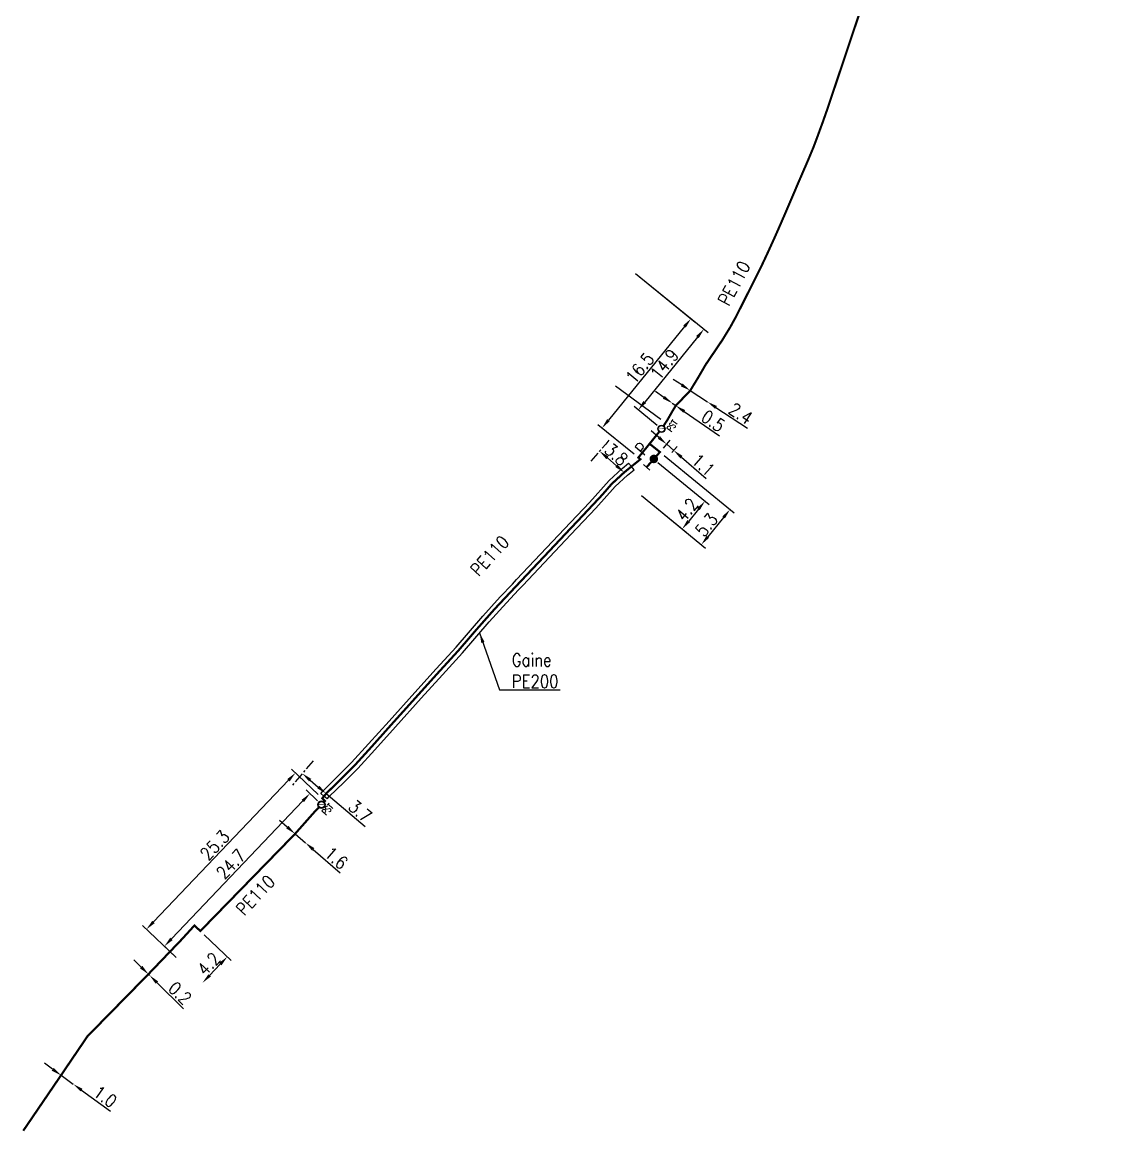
# Model space of a CAD drawing. Header units: millimetres. Extents: x 194012 to 194987, y 156000 to 157000.
# Drawn here: x 194345.1 to 194473.9, y 155999.9 to 156129.8 of the extents above; entities that cross this region are included whole.
import ezdxf
from ezdxf.enums import TextEntityAlignment as Align

# ---------------------------------------------------------------- set-up
doc = ezdxf.new("R2010")
doc.units = ezdxf.units.MM
doc.header["$PDMODE"] = 34
doc.linetypes.add('CENTER', pattern=[2, 1.25, -0.25, 0.25, -0.25])
doc.layers.get('0').update_dxf_attribs({"linetype": 'CONTINUOUS'})
doc.layers.get('Defpoints').update_dxf_attribs({"linetype": 'CONTINUOUS'})
for name, color, linetype in [('G_120', 4, 'CONTINUOUS'), ('G_300', 7, 'CONTINUOUS'), ('G_330', 7, 'CONTINUOUS'), ('G_340', 7, 'CONTINUOUS'), ('G_400', 7, 'CONTINUOUS')]:
    doc.layers.add(name, color=color, linetype=linetype)
doc.styles.add('G_ROMANS', font='ROMANS.SHX', dxfattribs={"width": 0.75})
doc.styles.get("Standard").update_dxf_attribs({"font": 'romans.shx', "width": 0.85})
doc.linetypes.add('G_TYPB_PE', pattern='A,5,-0.3,["o",Standard,S=1.5,R=0,X=0,Y=-0.5],-1.65', length=6.95)
doc.dimstyles.get("Standard").update_dxf_attribs({"dimtxt": 1.5, "dimasz": 1.2, "dimexe": 0.625, "dimexo": 0.625, "dimgap": 0.25, "dimtad": 1, "dimdec": 1, "dimzin": 0, "dimdsep": 46, "dimtxsty": 'Standard', "dimcen": -0.5, "dimadec": 0, "dimazin": 0, "dimtfac": 1, "dimtdec": 1, "dimtmove": 0, "dimatfit": 3, "dimfxl": 1, "dimtolj": 1, "dimtzin": 0, "dimarcsym": 0})

# ---------------------------------------------------------------- blocks, each defined once
blk = doc.blocks.new('G_300_12')
at = {"color": 0, "linetype": 'Continuous', "const_width": 0.497, "flags": 128}
blk.add_lwpolyline([(-0.21, 0, 1), (0.29, 0, 1)], format="xyb", close=True, dxfattribs=at)
at = {"color": 0, "linetype": 'Continuous', "style": 'G_ROMANS', "width": 0.75}
blk.add_text('P', height=1.5, dxfattribs=at).set_placement((0.04, 1.85), align=Align.MIDDLE)
at = {"color": 0, "linetype": 'Continuous', "style": 'G_ROMANS', "width": 0.75, "flags": 3}
for tag, p in [('DEF_LEG', (0, -10)), ('DEF_COUP', (0, -12.5)), ('DEF_TYPE', (0, -15))]:
    blk.add_attdef(tag, text='', height=1.2, dxfattribs=at).set_placement(p, align=Align.MIDDLE)
blk = doc.blocks.new('*D17')
at = {"layer": 'Defpoints', "color": 0, "linetype": 'Continuous'}
for p in [(194416.39, 156100.74), (194412.96, 156082.26), (194417.21, 156078.81)]:
    blk.add_point(p, dxfattribs=at)
at = {"layer": 'G_120', "color": 0, "linetype": 'Continuous', "lineweight": -2}
for p, q in [((194416.87, 156100.35), (194423.85, 156094.68)), ((194422.61, 156094.14), (194413.72, 156083.19)), ((194416.73, 156079.21), (194412.48, 156082.66))]:
    blk.add_line(p, q, dxfattribs=at)
at = {"layer": 'G_120', "color": 0, "linetype": 'Continuous'}
for points in [[(194422.46, 156094.27), (194422.77, 156094.02), (194423.37, 156095.07)], [(194413.56, 156083.32), (194413.87, 156083.07), (194412.96, 156082.26)]]:
    blk.add_solid(points, dxfattribs=at)
at = {"layer": 'G_120', "color": 0, "linetype": 'Continuous', "insert": (194417.39, 156089.3), "char_height": 1.5, "attachment_point": 5, "rotation": 50.9144}
blk.add_mtext('\\A1;16.5', dxfattribs=at)
blk = doc.blocks.new('*D18')
at = {"layer": 'Defpoints', "color": 0, "linetype": 'Continuous'}
for p in [(194377.08, 156041.9), (194380.21, 156038.92), (194363.56, 156019.85)]:
    blk.add_point(p, dxfattribs=at)
at = {"layer": 'G_120', "color": 0, "linetype": 'Continuous', "lineweight": -2}
for p, q in [((194379.75, 156039.35), (194376.63, 156042.33)), ((194360.46, 156024.45), (194376.25, 156041.03)), ((194363.1, 156020.28), (194359.18, 156024.01))]:
    blk.add_line(p, q, dxfattribs=at)
at = {"layer": 'G_120', "color": 0, "linetype": 'Continuous'}
for points in [[(194376.11, 156041.17), (194376.4, 156040.89), (194377.08, 156041.9)], [(194360.32, 156024.59), (194360.6, 156024.31), (194359.63, 156023.58)]]:
    blk.add_solid(points, dxfattribs=at)
at = {"layer": 'G_120', "color": 0, "linetype": 'Continuous', "insert": (194367.63, 156033.43), "char_height": 1.5, "attachment_point": 5, "rotation": 46.3962}
blk.add_mtext('\\A1;25.3', dxfattribs=at)
blk = doc.blocks.new('*D19')
at = {"layer": 'Defpoints', "color": 0, "linetype": 'Continuous'}
for p in [(194378.76, 156039.48), (194380.12, 156038.18), (194363.56, 156019.85)]:
    blk.add_point(p, dxfattribs=at)
at = {"layer": 'G_330', "color": 0, "linetype": 'Continuous', "lineweight": -2}
for p, q in [((194379.67, 156038.61), (194378.31, 156039.91)), ((194362.55, 156022.46), (194377.93, 156038.61)), ((194363.1, 156020.28), (194361.27, 156022.02))]:
    blk.add_line(p, q, dxfattribs=at)
at = {"layer": 'G_330', "color": 0, "linetype": 'Continuous'}
for points in [[(194377.79, 156038.74), (194378.08, 156038.47), (194378.76, 156039.48)], [(194362.41, 156022.6), (194362.7, 156022.32), (194361.73, 156021.59)]]:
    blk.add_solid(points, dxfattribs=at)
at = {"layer": 'G_330', "color": 0, "linetype": 'Continuous', "insert": (194369.52, 156031.22), "char_height": 1.5, "attachment_point": 5, "rotation": 46.3962}
blk.add_mtext('\\A1;24.7', dxfattribs=at)
blk = doc.blocks.new('*D20')
at = {"layer": 'Defpoints', "color": 0, "linetype": 'Continuous'}
for p in [(194416.39, 156100.74), (194417.2, 156084.38), (194419.92, 156082.18)]:
    blk.add_point(p, dxfattribs=at)
at = {"layer": 'G_330', "color": 0, "linetype": 'Continuous', "lineweight": -2}
for p, q in [((194416.87, 156100.35), (194425.37, 156093.45)), ((194424.13, 156092.91), (194417.96, 156085.31)), ((194419.43, 156082.57), (194416.72, 156084.78))]:
    blk.add_line(p, q, dxfattribs=at)
at = {"layer": 'G_330', "color": 0, "linetype": 'Continuous'}
for points in [[(194423.97, 156093.04), (194424.28, 156092.78), (194424.89, 156093.84)], [(194417.8, 156085.44), (194418.11, 156085.19), (194417.2, 156084.38)]]:
    blk.add_solid(points, dxfattribs=at)
at = {"layer": 'G_330', "color": 0, "linetype": 'Continuous', "insert": (194420.27, 156089.74), "char_height": 1.5, "attachment_point": 5, "rotation": 50.9144}
blk.add_mtext('\\A1;14.9', dxfattribs=at)
blk = doc.blocks.new('*D21')
at = {"layer": 'Defpoints', "color": 0, "linetype": 'Continuous'}
for p in [(194377.88, 156041.82), (194377.88, 156041.82), (194380.67, 156039.47)]:
    blk.add_point(p, dxfattribs=at)
at = {"layer": 'G_120', "color": 0, "linetype": 'Continuous', "lineweight": -2}
for p, q in [((194378.79, 156041.05), (194379.75, 156040.24)), ((194380.67, 156039.47), (194385.24, 156035.62))]:
    blk.add_line(p, q, dxfattribs=at)
at = {"layer": 'G_120', "color": 0, "linetype": 'Continuous'}
for points in [[(194378.92, 156041.2), (194378.67, 156040.89), (194377.88, 156041.82)], [(194379.88, 156040.39), (194379.62, 156040.09), (194380.67, 156039.47)]]:
    blk.add_solid(points, dxfattribs=at)
at = {"layer": 'G_120', "color": 0, "linetype": 'Continuous', "insert": (194384.67, 156037.41), "char_height": 1.5, "attachment_point": 5, "rotation": 319.9246}
blk.add_mtext('\\A1;3.7', dxfattribs=at)
blk = doc.blocks.new('*D22')
at = {"layer": 'Defpoints', "color": 0, "linetype": 'Continuous'}
for p in [(194419, 156078.62), (194417.1, 156074.75), (194422.35, 156070.45)]:
    blk.add_point(p, dxfattribs=at)
at = {"layer": 'G_400', "color": 0, "linetype": 'Continuous', "lineweight": -2}
for p, q in [((194419.49, 156078.22), (194425.49, 156073.31)), ((194417.58, 156074.36), (194422.83, 156070.06)), ((194424.25, 156072.78), (194423.11, 156071.38))]:
    blk.add_line(p, q, dxfattribs=at)
at = {"layer": 'G_400', "color": 0, "linetype": 'Continuous'}
for points in [[(194424.09, 156072.9), (194424.4, 156072.65), (194425.01, 156073.7)], [(194422.95, 156071.51), (194423.26, 156071.25), (194422.35, 156070.45)]]:
    blk.add_solid(points, dxfattribs=at)
at = {"layer": 'G_400', "color": 0, "linetype": 'Continuous', "insert": (194422.9, 156072.71), "char_height": 1.5, "attachment_point": 5, "rotation": 50.6979}
blk.add_mtext('\\A1;4.2', dxfattribs=at)
blk = doc.blocks.new('G_340_07')
at = {"color": 0, "linetype": 'Continuous', "const_width": 0.25, "flags": 128}
blk.add_lwpolyline([(0, 0), (1.25, 0)], dxfattribs=at)
at = {"color": 0, "linetype": 'Continuous', "flags": 128}
blk.add_lwpolyline([(1.25, -0.5), (1.25, 0.5)], dxfattribs=at)
at = {"color": 0, "linetype": 'Continuous', "style": 'G_ROMANS', "width": 0.75, "flags": 3}
for tag, p in [('DEF_LEG', (0, -5)), ('DEF_COUP', (0, -7.5)), ('DEF_TYPE', (0, -10))]:
    blk.add_attdef(tag, text='', height=1.2, dxfattribs=at).set_placement(p, align=Align.MIDDLE)
blk = doc.blocks.new('*D23')
at = {"layer": 'Defpoints', "color": 0, "linetype": 'Continuous'}
for p in [(194412.68, 156079.56), (194412.68, 156079.56), (194415.55, 156077.07)]:
    blk.add_point(p, dxfattribs=at)
at = {"layer": 'G_120', "color": 0, "linetype": 'Continuous', "lineweight": -2}
blk.add_line((194414.65, 156077.86), (194413.59, 156078.77), dxfattribs=at)
at = {"layer": 'G_120', "color": 0, "linetype": 'Continuous'}
for points in [[(194413.72, 156078.93), (194413.46, 156078.62), (194412.68, 156079.56)], [(194414.78, 156078.01), (194414.51, 156077.71), (194415.55, 156077.07)]]:
    blk.add_solid(points, dxfattribs=at)
at = {"layer": 'G_120', "color": 0, "linetype": 'Continuous', "insert": (194414.64, 156079.18), "char_height": 1.5, "attachment_point": 5, "rotation": 319.0837}
blk.add_mtext('\\A1;3.8', dxfattribs=at)
blk = doc.blocks.new('*D24')
at = {"layer": 'Defpoints', "color": 0, "linetype": 'Continuous'}
for p in [(194419.74, 156079.46), (194417.1, 156074.75), (194424.59, 156068.62)]:
    blk.add_point(p, dxfattribs=at)
at = {"layer": 'G_120', "color": 0, "linetype": 'Continuous', "lineweight": -2}
for p, q in [((194420.22, 156079.06), (194428.44, 156072.34)), ((194417.58, 156074.36), (194425.07, 156068.22)), ((194427.19, 156071.81), (194425.35, 156069.55))]:
    blk.add_line(p, q, dxfattribs=at)
at = {"layer": 'G_120', "color": 0, "linetype": 'Continuous'}
for points in [[(194427.04, 156071.93), (194427.35, 156071.68), (194427.95, 156072.73)], [(194425.19, 156069.67), (194425.5, 156069.42), (194424.59, 156068.62)]]:
    blk.add_solid(points, dxfattribs=at)
at = {"layer": 'G_120', "color": 0, "linetype": 'Continuous', "insert": (194425.19, 156070.94), "char_height": 1.5, "attachment_point": 5, "rotation": 50.6979}
blk.add_mtext('\\A1;5.3', dxfattribs=at)
blk = doc.blocks.new('*D25')
at = {"layer": 'Defpoints', "color": 0, "linetype": 'Continuous'}
for p in [(194419.74, 156079.46), (194421.36, 156079.65), (194420.73, 156078.93)]:
    blk.add_point(p, dxfattribs=at)
at = {"layer": 'G_120', "color": 0, "linetype": 'Continuous', "lineweight": -2}
for p, q in [((194419.62, 156081.16), (194418.72, 156081.94)), ((194420.15, 156079.93), (194420.94, 156080.84)), ((194420.53, 156080.37), (194421.36, 156079.65)), ((194421.14, 156079.4), (194421.77, 156080.12)), ((194422.26, 156078.86), (194425.15, 156076.35))]:
    blk.add_line(p, q, dxfattribs=at)
at = {"layer": 'G_120', "color": 0, "linetype": 'Continuous'}
for points in [[(194419.75, 156081.31), (194419.49, 156081.01), (194420.53, 156080.37)], [(194422.39, 156079.01), (194422.13, 156078.71), (194421.36, 156079.65)]]:
    blk.add_solid(points, dxfattribs=at)
at = {"layer": 'G_120', "color": 0, "linetype": 'Continuous', "insert": (194424.81, 156077.96), "char_height": 1.5, "attachment_point": 5, "rotation": 318.9628}
blk.add_mtext('\\A1;1.1', dxfattribs=at)
blk = doc.blocks.new('G_330_13')
at = {"linetype": 'Continuous'}
h = blk.add_hatch(color=0, dxfattribs=at)
h.paths.add_polyline_path([(-0.88, 0, 1), (0.88, 0, 1)])
h.paths.add_polyline_path([(0.75, 0, -1), (-0.75, 0, -1)], flags=16)
at = {"color": 0, "linetype": 'Continuous', "const_width": 0.125, "flags": 128}
blk.add_lwpolyline([(0.59, -0.59), (-0.59, 0.59)], dxfattribs=at)
at = {"color": 0, "linetype": 'Continuous'}
for radius in [0.875, 0.75]:
    blk.add_circle((0, 0), radius, dxfattribs=at)
at = {"color": 0, "linetype": 'Continuous', "width": 0.75}
blk.add_attdef('PST', text='', height=1.5, dxfattribs=at).set_placement((0, 4), align=Align.MIDDLE)
at = {"color": 0, "linetype": 'Continuous', "width": 0.75, "flags": 3}
for tag, p in [('DEF_LEG', (0, -5)), ('DEF_COUP', (0, -7.5)), ('DEF_TYPE', (0, -10))]:
    blk.add_attdef(tag, text='', height=1.2, dxfattribs=at).set_placement(p, align=Align.MIDDLE)
blk = doc.blocks.new('*D96')
at = {"layer": 'Defpoints', "color": 0, "linetype": 'Continuous'}
for p in [(194377.03, 156034.76), (194378.24, 156033.72), (194378.24, 156033.72)]:
    blk.add_point(p, dxfattribs=at)
at = {"layer": 'G_120', "color": 0, "linetype": 'Continuous', "lineweight": -2}
for p, q in [((194376.12, 156035.55), (194375.21, 156036.33)), ((194377.03, 156034.76), (194378.24, 156033.72)), ((194379.15, 156032.94), (194382.32, 156030.2))]:
    blk.add_line(p, q, dxfattribs=at)
at = {"layer": 'G_120', "color": 0, "linetype": 'Continuous'}
for points in [[(194376.25, 156035.7), (194375.99, 156035.4), (194377.03, 156034.76)], [(194379.28, 156033.09), (194379.02, 156032.79), (194378.24, 156033.72)]]:
    blk.add_solid(points, dxfattribs=at)
at = {"layer": 'G_120', "color": 0, "linetype": 'Continuous', "insert": (194381.84, 156031.94), "char_height": 1.5, "attachment_point": 5, "rotation": 319.2736}
blk.add_mtext('\\A1;1.6', dxfattribs=at)
blk = doc.blocks.new('*D97')
at = {"layer": 'Defpoints', "color": 0, "linetype": 'Continuous'}
for p in [(194365.94, 156023.38), (194366.2, 156017.32), (194366.2, 156017.32)]:
    blk.add_point(p, dxfattribs=at)
at = {"layer": 'G_120', "color": 0, "linetype": 'Continuous', "lineweight": -2}
for p, q in [((194366.39, 156022.94), (194369.55, 156019.94)), ((194368.27, 156019.5), (194367.03, 156018.19))]:
    blk.add_line(p, q, dxfattribs=at)
at = {"layer": 'G_120', "color": 0, "linetype": 'Continuous'}
for points in [[(194368.13, 156019.64), (194368.42, 156019.36), (194369.1, 156020.37)], [(194366.89, 156018.33), (194367.18, 156018.06), (194366.2, 156017.32)]]:
    blk.add_solid(points, dxfattribs=at)
at = {"layer": 'G_120', "color": 0, "linetype": 'Continuous', "insert": (194366.93, 156019.54), "char_height": 1.5, "attachment_point": 5, "rotation": 46.3962}
blk.add_mtext('\\A1;4.2', dxfattribs=at)
blk = doc.blocks.new('*D98')
at = {"layer": 'Defpoints', "color": 0, "linetype": 'Continuous'}
for p in [(194359.86, 156018.33), (194360, 156018.19), (194360, 156018.19)]:
    blk.add_point(p, dxfattribs=at)
at = {"layer": 'G_120', "color": 0, "linetype": 'Continuous', "lineweight": -2}
for p, q in [((194359, 156019.17), (194358.15, 156020.01)), ((194359.86, 156018.33), (194360, 156018.19)), ((194360.86, 156017.35), (194363.98, 156014.28))]:
    blk.add_line(p, q, dxfattribs=at)
at = {"layer": 'G_120', "color": 0, "linetype": 'Continuous'}
for points in [[(194359.15, 156019.31), (194358.86, 156019.02), (194359.86, 156018.33)], [(194361, 156017.49), (194360.72, 156017.2), (194360, 156018.19)]]:
    blk.add_solid(points, dxfattribs=at)
at = {"layer": 'G_120', "color": 0, "linetype": 'Continuous', "insert": (194363.55, 156016.11), "char_height": 1.5, "attachment_point": 5, "rotation": 315.5226}
blk.add_mtext('\\A1;0.2', dxfattribs=at)
blk = doc.blocks.new('*D99')
at = {"layer": 'Defpoints', "color": 0, "linetype": 'Continuous'}
for p in [(194349.63, 156006.49), (194351.06, 156005.46), (194351.06, 156005.46)]:
    blk.add_point(p, dxfattribs=at)
at = {"layer": 'G_120', "color": 0, "linetype": 'Continuous', "lineweight": -2}
for p, q in [((194348.65, 156007.2), (194347.68, 156007.9)), ((194349.63, 156006.49), (194351.06, 156005.46)), ((194352.03, 156004.76), (194355.43, 156002.31))]:
    blk.add_line(p, q, dxfattribs=at)
at = {"layer": 'G_120', "color": 0, "linetype": 'Continuous'}
for points in [[(194348.77, 156007.36), (194348.54, 156007.03), (194349.63, 156006.49)], [(194352.15, 156004.92), (194351.91, 156004.6), (194351.06, 156005.46)]]:
    blk.add_solid(points, dxfattribs=at)
at = {"layer": 'G_120', "color": 0, "linetype": 'Continuous', "insert": (194354.8, 156004), "char_height": 1.5, "attachment_point": 5, "rotation": 324.1888}
blk.add_mtext('\\A1;1.0', dxfattribs=at)
blk = doc.blocks.new('*D100')
at = {"layer": 'Defpoints', "color": 0, "linetype": 'Continuous'}
for p in [(194421.19, 156085.18), (194421.19, 156085.18), (194421.6, 156084.89)]:
    blk.add_point(p, dxfattribs=at)
at = {"layer": 'G_120', "color": 0, "linetype": 'Continuous', "lineweight": -2}
for p, q in [((194420.2, 156085.86), (194419.21, 156086.55)), ((194421.19, 156085.18), (194421.6, 156084.89)), ((194422.58, 156084.21), (194426.7, 156081.35))]:
    blk.add_line(p, q, dxfattribs=at)
at = {"layer": 'G_120', "color": 0, "linetype": 'Continuous'}
for points in [[(194420.31, 156086.03), (194420.09, 156085.7), (194421.19, 156085.18)], [(194422.7, 156084.37), (194422.47, 156084.05), (194421.6, 156084.89)]]:
    blk.add_solid(points, dxfattribs=at)
at = {"layer": 'G_120', "color": 0, "linetype": 'Continuous', "insert": (194425.96, 156083.08), "char_height": 1.5, "attachment_point": 5, "rotation": 325.216}
blk.add_mtext('\\A1;0.5', dxfattribs=at)
blk = doc.blocks.new('*D101')
at = {"layer": 'Defpoints', "color": 0, "linetype": 'Continuous'}
for p in [(194423.29, 156086.66), (194425.3, 156085.34), (194425.3, 156085.34)]:
    blk.add_point(p, dxfattribs=at)
at = {"layer": 'G_120', "color": 0, "linetype": 'Continuous', "lineweight": -2}
for p, q in [((194422.29, 156087.32), (194421.28, 156087.97)), ((194423.29, 156086.66), (194425.3, 156085.34)), ((194426.3, 156084.68), (194430.01, 156082.25))]:
    blk.add_line(p, q, dxfattribs=at)
at = {"layer": 'G_120', "color": 0, "linetype": 'Continuous'}
for points in [[(194422.4, 156087.48), (194422.18, 156087.15), (194423.29, 156086.66)], [(194426.41, 156084.85), (194426.19, 156084.52), (194425.3, 156085.34)]]:
    blk.add_solid(points, dxfattribs=at)
at = {"layer": 'G_120', "color": 0, "linetype": 'Continuous', "insert": (194429.2, 156083.98), "char_height": 1.5, "attachment_point": 5, "rotation": 326.7531}
blk.add_mtext('\\A1;2.4', dxfattribs=at)

msp = doc.modelspace()

# ---------------------------------------------------------------- linework, layer by layer
at = {"layer": 'G_120', "linetype": 'G_TYPB_PE', "flags": 128}
for points in [[(194420.14, 156082.48, 0.25, 0.25, 0), (194420.64, 156083.26, 0.25, 0.25, 0), (194421.26, 156084.34, 0.25, 0.25, 0), (194421.6, 156084.89, 0.25, 0.25, 0), (194423.29, 156086.66, 0.25, 0.25, 0), (194424.24, 156088.22, 0.25, 0.25, 0), (194425.1, 156089.7, 0.25, 0.25, 0), (194426.07, 156091.13, 0.25, 0.25, 0), (194427.05, 156092.58, 0.25, 0.25, 0), (194427.97, 156094.08, 0.25, 0.25, 0), (194428.64, 156095.3, 0.25, 0.25, 0), (194429.26, 156096.52, 0.25, 0.25, 0), (194429.87, 156097.74, 0.25, 0.25, 0), (194430.49, 156098.95, 0.25, 0.25, 0), (194431.1, 156100.17, 0.25, 0.25, 0), (194431.71, 156101.41, 0.25, 0.25, 0), (194432.31, 156102.69, 0.25, 0.25, 0), (194432.9, 156103.98, 0.25, 0.25, 0), (194433.48, 156105.27, 0.25, 0.25, 0), (194434.29, 156107.13, 0.25, 0.25, 0), (194435.09, 156108.99, 0.25, 0.25, 0), (194435.88, 156110.85, 0.25, 0.25, 0), (194436.49, 156112.26, 0.25, 0.25, 0), (194437.1, 156113.67, 0.25, 0.25, 0), (194437.7, 156115.11, 0.25, 0.25, 0), (194438.27, 156116.63, 0.25, 0.25, 0), (194438.82, 156118.14, 0.25, 0.25, 0), (194439.36, 156119.67, 0.25, 0.25, 0), (194446.84, 156141.99, 0.25, 0.25, 0), (194455.59, 156168.88, 0.25, 0.25, 0), (194455.59, 156168.88, 0.25, 0.25, 0), (194458.81, 156178.39, 0.25, 0.25, 0), (194460.05, 156183.23, 0.25, 0.25, 0), (194462.39, 156189.4, 0.25, 0.25, 0), (194465.23, 156197.77, 0.25, 0.25, -0.016226), (194466.03, 156200.05, 0.25, 0.25, -0.27939), (194468.93, 156202.41, 0.25, 0.25, -0.138498), (194471.14, 156202.27, 0.25, 0.25, 0), (194471.67, 156202.08, 0.25, 0.25, 0), (194473.8, 156208.35, 0.25, 0.25, -0.094435), (194472.11, 156209.96, 0.25, 0.25, -0.154564), (194470.82, 156213.94, 0.25, 0.25, -0.086247), (194471.38, 156217.3, 0.25, 0.25, 0), (194472.13, 156219.42, 0, 0, 0)], [(194380.38, 156038.45, 0.25, 0.25, 0), (194380.54, 156038.61, 0.25, 0.25, 0), (194380.21, 156038.92, 0.25, 0.25, 0), (194380.67, 156039.47, 0.25, 0.25, 0), (194383.92, 156042.68, 0.25, 0.25, 0), (194385.92, 156044.88, 0.25, 0.25, 0), (194388.32, 156047.57, 0.25, 0.25, 0), (194391.34, 156050.92, 0.25, 0.25, 0), (194393.81, 156053.66, 0.25, 0.25, 0), (194396.16, 156056.23, 0.25, 0.25, 0), (194398.25, 156058.66, 0.25, 0.25, 0), (194400.37, 156061.06, 0.25, 0.25, 0), (194403.24, 156064.11, 0.25, 0.25, 0), (194406.65, 156067.72, 0.25, 0.25, 0), (194408.86, 156070.07, 0.25, 0.25, 0), (194410.33, 156071.62, 0.25, 0.25, 0), (194412.96, 156074.42, 0.25, 0.25, 0), (194413.37, 156074.89, 0.25, 0.25, 0), (194414.08, 156075.71, 0.25, 0.25, 0), (194415.55, 156077.07, 0.25, 0.25, 0), (194417.46, 156078.62, 0.25, 0.25, 0), (194417.21, 156078.81, 0.25, 0.25, 0), (194417.67, 156079.37, 0.25, 0.25, 0), (194418.53, 156080.43, 0.25, 0.25, 0), (194419.17, 156081.22, 0.25, 0.25, 0), (194419.65, 156081.83, 0, 0, 0)]]:
    msp.add_lwpolyline(points, format="xyseb", dxfattribs=at)
at = {"layer": 'G_120', "color": 7, "linetype": 'CENTER', "flags": 128}
for points in [[(194413.77, 156080.86), (194413.41, 156080.4), (194411.67, 156078.4)], [(194379.14, 156043.32), (194376.62, 156040.32)]]:
    msp.add_lwpolyline(points, dxfattribs=at)
at = {"layer": 'G_120', "const_width": 0.25, "flags": 128}
msp.add_lwpolyline([(194419, 156078.62), (194419.74, 156079.46), (194418.53, 156080.43)], dxfattribs=at)
at = {"layer": 'G_120', "linetype": 'G_TYPB_PE', "const_width": 0.25}
msp.add_lwpolyline([(194345.21, 156000), (194345.21, 156000), (194349.63, 156006.49), (194352.73, 156011.06), (194359.86, 156018.33), (194363.78, 156022.42), (194365.14, 156023.91), (194365.25, 156024.03), (194365.94, 156023.38), (194377.03, 156034.76), (194379.27, 156037.29), (194379.82, 156037.86)], dxfattribs=at)
at = {"layer": 'G_340', "flags": 128}
msp.add_lwpolyline([(194414.55, 156087.23), (194419.86, 156083.31)], dxfattribs=at)
at = {"layer": 'G_400', "color": 7, "linetype": 'CONTINUOUS'}
for p, q in [((194413.81, 156076.13), (194415.31, 156077.52)), ((194415.31, 156077.52), (194416.08, 156078.15)), ((194415.96, 156076.76), (194416.71, 156077.37)), ((194416.08, 156078.15), (194416.4, 156077.76)), ((194416.71, 156077.37), (194416.4, 156077.76)), ((194411.49, 156073.57), (194413.81, 156076.13)), ((194414.52, 156075.42), (194415.96, 156076.76)), ((194412.23, 156072.89), (194414.52, 156075.42)), ((194408.58, 156070.48), (194411.49, 156073.57)), ((194409.31, 156069.79), (194412.23, 156072.89)), ((194402.96, 156064.52), (194408.58, 156070.48)), ((194403.69, 156063.83), (194409.31, 156069.79)), ((194401.05, 156062.49), (194402.47, 156063.99)), ((194402.47, 156063.99), (194402.96, 156064.52)), ((194401.78, 156061.81), (194403.2, 156063.31)), ((194403.2, 156063.31), (194403.69, 156063.83)), ((194399.01, 156060.26), (194401.05, 156062.49)), ((194399.76, 156059.59), (194401.78, 156061.81)), ((194395.87, 156056.63), (194399.01, 156060.26)), ((194396.61, 156055.97), (194399.76, 156059.59)), ((194393.53, 156054.06), (194395.87, 156056.63)), ((194394.27, 156053.39), (194396.61, 156055.97)), ((194391.05, 156051.32), (194393.53, 156054.06)), ((194391.79, 156050.65), (194394.27, 156053.39)), ((194388.03, 156047.97), (194391.05, 156051.32)), ((194388.78, 156047.3), (194391.79, 156050.65)), ((194385.63, 156045.28), (194388.03, 156047.97)), ((194386.37, 156044.61), (194388.78, 156047.3)), ((194383.64, 156043.1), (194385.63, 156045.28)), ((194384.36, 156042.4), (194386.37, 156044.61)), ((194382.02, 156041.5), (194383.64, 156043.1)), ((194382.73, 156040.79), (194384.36, 156042.4)), ((194380.3, 156039.81), (194382.02, 156041.5)), ((194381.04, 156039.13), (194382.73, 156040.79)), ((194380.03, 156039.48), (194380.3, 156039.81)), ((194380.03, 156039.48), (194380.41, 156039.16)), ((194380.79, 156038.84), (194380.41, 156039.16)), ((194380.79, 156038.84), (194381.04, 156039.13))]:
    msp.add_line(p, q, dxfattribs=at)

# ---------------------------------------------------------------- block references
at = {"layer": 'G_300', "linetype": 'Continuous', "rotation": 48.96276855500972}
msp.add_blockref('G_300_12', (194419, 156078.62), dxfattribs=at)
at = {"layer": 'G_330'}
ref = msp.add_blockref('G_330_13', (194419.92, 156082.18), dxfattribs=dict(at, xscale=0.500000000000003, yscale=0.500000000000003, zscale=0.500000000000003, rotation=47.56298596225059))
ref.add_attrib('PST', 'PST', dxfattribs={"layer": '0', "color": 0, "linetype": 'Continuous', "height": 0.75, "rotation": 55, "width": 0.75}).set_placement((194421.18, 156082.53), align=Align.MIDDLE)
ref = msp.add_blockref('G_330_13', (194380.12, 156038.18), dxfattribs=dict(at, xscale=0.500000000000003, yscale=0.500000000000003, zscale=0.500000000000003, rotation=46.67469382342258))
ref.add_attrib('PST', 'PST', dxfattribs={"layer": '0', "color": 0, "linetype": 'Continuous', "height": 0.75, "rotation": 46.6747, "width": 0.75}).set_placement((194380.85, 156037.62), align=Align.MIDDLE)
at = {"layer": 'G_340', "rotation": 228.962768555434}
msp.add_blockref('G_340_07', (194419, 156078.62), dxfattribs=at)

# ---------------------------------------------------------------- texts
at = {"layer": 'G_120', "linetype": 'Continuous', "width": 0.85}
msp.add_text('PE110', height=1.5, rotation=47.3434, dxfattribs=at).set_placement((194399.81, 156067.31), align=Align.MIDDLE)
at = {"layer": 'G_120', "linetype": 'Continuous', "char_height": 1.5, "attachment_point": 5}
for insert, rotation in [((194428.43, 156099.23), 61.5954), ((194372.39, 156027.57), 46.5949)]:
    msp.add_mtext('PE110', dxfattribs=dict(at, insert=insert, rotation=rotation))
at = {"layer": 'G_400', "linetype": 'Continuous', "insert": (194402.4, 156051.87), "char_height": 1.5, "attachment_point": 7}
msp.add_mtext('Gaine \\PPE200', dxfattribs=at)

# ---------------------------------------------------------------- dimensions: what is measured, and where the dimension line sits
at = {"layer": 'G_120', "linetype": 'Continuous'}
for base, p1, p2, angle, picture, middle in [((194412.96, 156082.26), (194416.39, 156100.74), (194417.21, 156078.81), 230.9144, '*D17', (194418.17, 156088.67)), ((194425.3, 156085.34), (194423.29, 156086.66), (194425.3, 156085.34), 146.7531, '*D101', (194428.66, 156083.14)), ((194421.19, 156085.18), (194421.6, 156084.89), (194421.19, 156085.18), 325.216, '*D100', (194425.39, 156082.26)), ((194412.68, 156079.56), (194415.55, 156077.07), (194412.68, 156079.56), 319.0837, '*D23', (194413.99, 156078.43)), ((194421.36, 156079.65), (194419.74, 156079.46), (194420.73, 156078.93), 138.9628, '*D25', (194424.16, 156077.21)), ((194424.59, 156068.62), (194419.74, 156079.46), (194417.1, 156074.75), 50.6979, '*D24', (194425.97, 156070.31)), ((194377.08, 156041.9), (194363.56, 156019.85), (194380.21, 156038.92), 46.3962, '*D18', (194368.36, 156032.74)), ((194377.88, 156041.82), (194380.67, 156039.47), (194377.88, 156041.82), 319.9246, '*D21', (194384.03, 156036.64)), ((194378.24, 156033.72), (194377.03, 156034.76), (194378.24, 156033.72), 139.2736, '*D96', (194381.19, 156031.18)), ((194366.2, 156017.32), (194365.94, 156023.38), (194366.2, 156017.32), 46.3962, '*D97', (194367.65, 156018.85)), ((194360, 156018.19), (194359.86, 156018.33), (194360, 156018.19), 135.5226, '*D98', (194362.85, 156015.39))]:
    dim = msp.add_linear_dim(base=base, p1=p1, p2=p2, angle=angle, dimstyle='Standard', dxfattribs=at)
    dim.commit()
    dim.dimension.update_dxf_attribs({"geometry": picture, "text_midpoint": middle, "dimtype": 160})
dim = msp.add_linear_dim(base=(194351.06, 156005.46), p1=(194349.63, 156006.49), p2=(194351.06, 156005.46), angle=144.1888, text='1.0', dimstyle='Standard', dxfattribs=at)
dim.commit()
dim.dimension.update_dxf_attribs({"geometry": '*D99', "text_midpoint": (194354.21, 156003.19), "dimtype": 160})
at = {"layer": 'G_330', "linetype": 'Continuous'}
dim = msp.add_linear_dim(base=(194417.2, 156084.38), p1=(194416.39, 156100.74), p2=(194419.92, 156082.18), angle=230.9144, text='14.9', dimstyle='Standard', dxfattribs=at)
dim.commit()
dim.dimension.update_dxf_attribs({"geometry": '*D20', "text_midpoint": (194421.04, 156089.11), "dimtype": 160})
dim = msp.add_linear_dim(base=(194378.76, 156039.48), p1=(194363.56, 156019.85), p2=(194380.12, 156038.18), angle=46.3962, dimstyle='Standard', dxfattribs=at)
dim.commit()
dim.dimension.update_dxf_attribs({"geometry": '*D19', "text_midpoint": (194370.24, 156030.53), "dimtype": 160})
at = {"layer": 'G_400', "linetype": 'Continuous'}
dim = msp.add_linear_dim(base=(194422.35, 156070.45), p1=(194419, 156078.62), p2=(194417.1, 156074.75), angle=50.6979, dimstyle='Standard', dxfattribs=at)
dim.commit()
dim.dimension.update_dxf_attribs({"geometry": '*D22', "text_midpoint": (194423.68, 156072.08), "dimtype": 160})

# ---------------------------------------------------------------- leaders
at = {"layer": 'G_400', "linetype": 'Continuous', "annotation_type": 0, "has_hookline": 1, "hookline_direction": 0, "text_width": 5.65}
msp.add_leader([(194398.63, 156058.29), (194400.95, 156051.62), (194402.15, 156051.62)], dimstyle='Standard', override={"dimgap": 0.25, "dimtad": 1}, dxfattribs=at)

doc.saveas('drawing.dxf')
